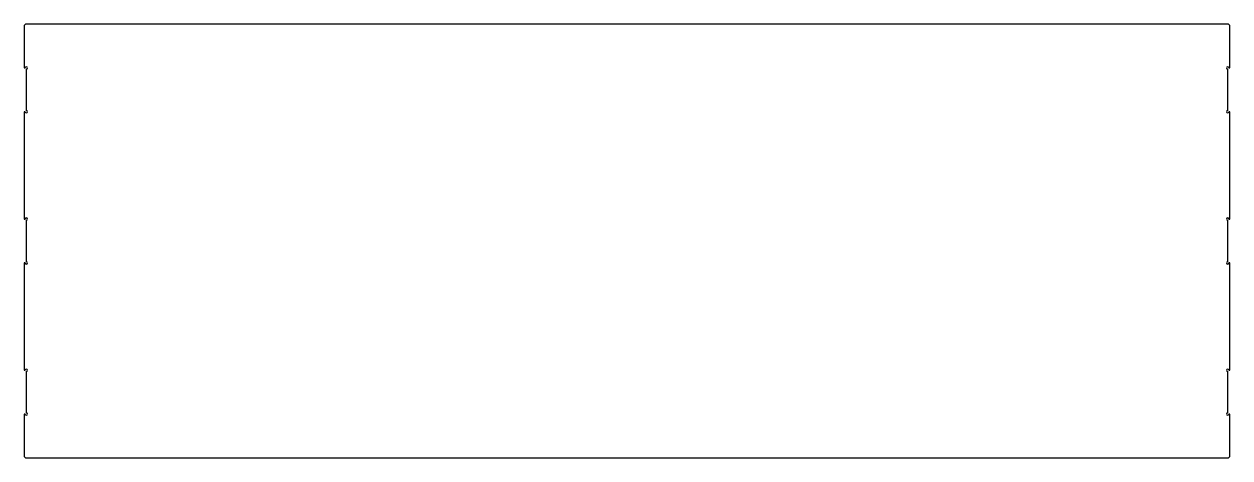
# Model space of a CAD drawing. Header units: millimetres. Extents: x -275 to 275, y -99 to 99.
import ezdxf

# ---------------------------------------------------------------- set-up
doc = ezdxf.new("R2010")
doc.units = ezdxf.units.MM
doc.linetypes.add('SLD-Solid', pattern=[0])

msp = doc.modelspace()

# ---------------------------------------------------------------- linework, layer by layer
at = {"color": 7, "linetype": 'SLD-Solid', "lineweight": 25}
for p, q in [((-275, 98), (-275, 79)), ((274, 99), (-274, 99)), ((275, 79), (275, 98)), ((-275, 79), (-274.5, 79)), ((-274, 78.5), (-274, 59.5)), ((274, 59.5), (274, 78.5)), ((274.5, 79), (275, 79)), ((-275, 59), (-275, 10)), ((-274.5, 59), (-275, 59)), ((275, 59), (274.5, 59)), ((275, 10), (275, 59)), ((-275, 10), (-274.5, 10)), ((-274, 9.5), (-274, -9.5)), ((274, -9.5), (274, 9.5)), ((274.5, 10), (275, 10)), ((-275, -10), (-275, -59)), ((-274.5, -10), (-275, -10)), ((275, -10), (274.5, -10)), ((275, -59), (275, -10)), ((-275, -59), (-274.5, -59)), ((-274, -59.5), (-274, -78.5)), ((274, -78.5), (274, -59.5)), ((274.5, -59), (275, -59)), ((-274.5, -79), (-275, -79)), ((-275, -79), (-275, -98)), ((275, -79), (274.5, -79)), ((275, -98), (275, -79)), ((-274, -99), (274, -99))]:
    msp.add_line(p, q, dxfattribs=at)
for centre, radius, start, end in [((-274, 98), 1, 90, 180), ((274, 98), 1, 360, 90), ((-274, 79), 0.5, 270, 180), ((274, 79), 0.5, 0, 270), ((-274, 59), 0.5, 180, 90), ((274, 59), 0.5, 90, 0), ((-274, 10), 0.5, 270, 180), ((274, 10), 0.5, 0, 270), ((-274, -10), 0.5, 180, 90), ((274, -10), 0.5, 90, 0), ((-274, -59), 0.5, 270, 180), ((274, -59), 0.5, 0, 270), ((-274, -79), 0.5, 180, 90), ((274, -79), 0.5, 90, 360), ((-274, -98), 1, 180, 270), ((274, -98), 1, 270, 0)]:
    msp.add_arc(centre, radius, start, end, dxfattribs=at)

doc.saveas('drawing.dxf')
